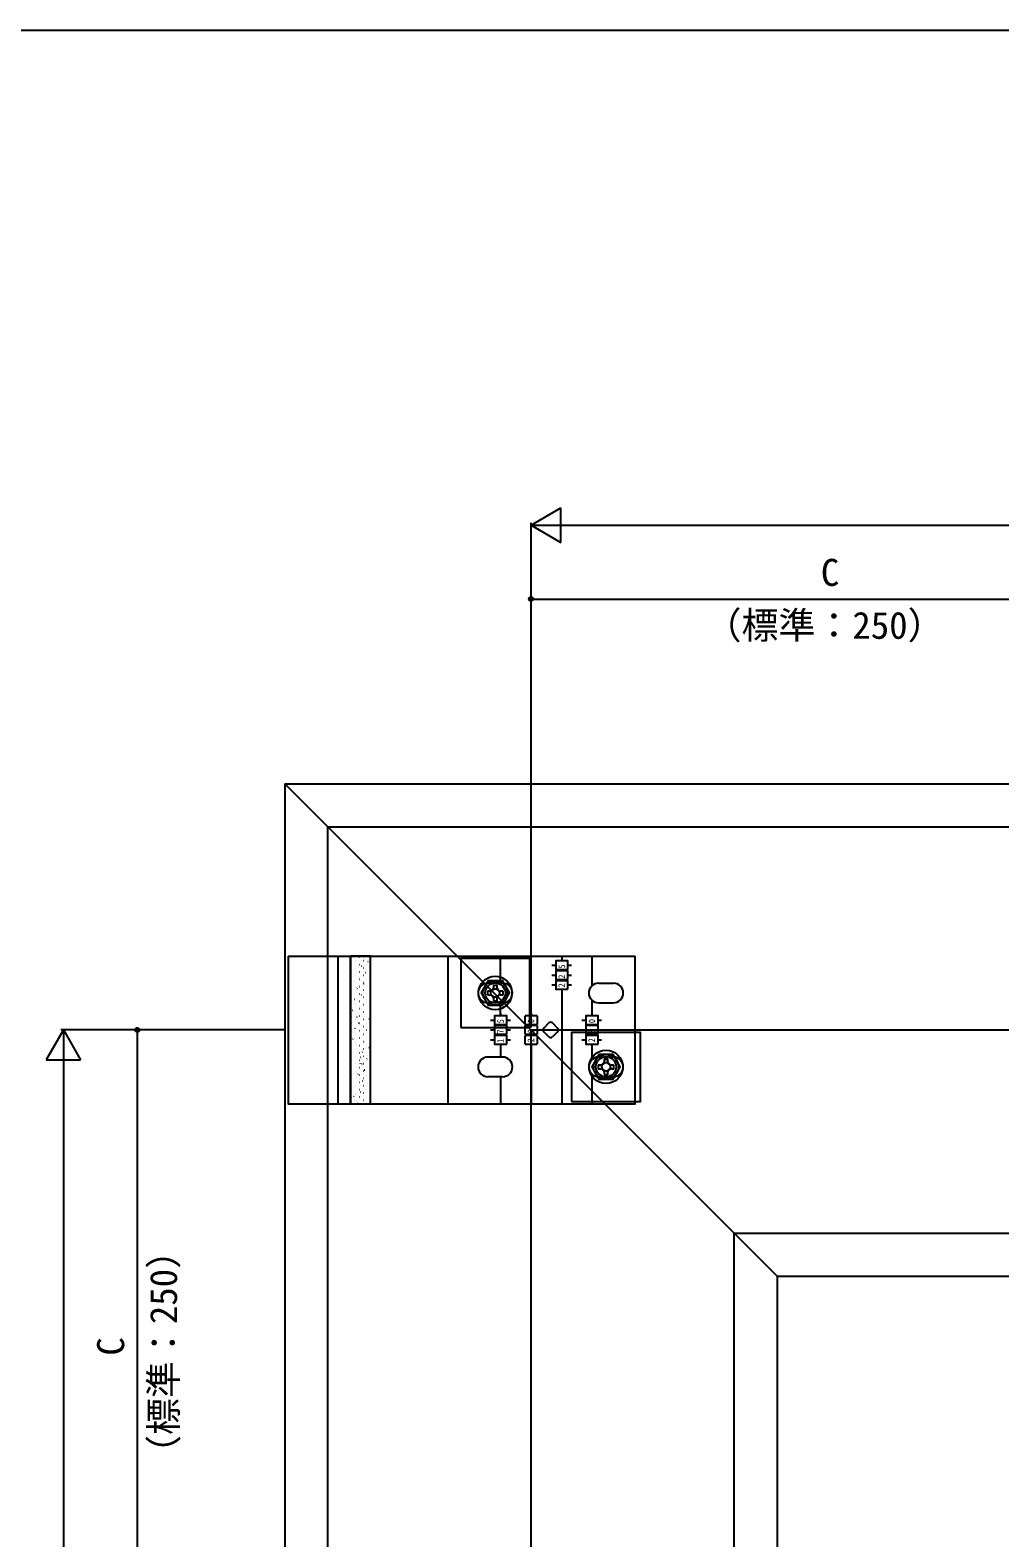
# Model space of a CAD drawing. Units: millimetres, scale not verified. Extents: x -875 to 875, y -1300 to 1292.
# Drawn here: x -370 to 24, y 638 to 1250 of the extents above; entities that cross this region are included whole.
import ezdxf
from ezdxf.enums import TextEntityAlignment as Align

# ---------------------------------------------------------------- set-up
doc = ezdxf.new("R2010")
doc.units = ezdxf.units.MM
doc.header["$LTSCALE"] = 8
for name, color, linetype in [('0-4_YKK_12', 2, 'Continuous'), ('0-5_YKK_13', 4, 'Continuous'), ('0-7_YKK_D', 6, 'Continuous'), ('0-8_YKK_ZWAK', 7, 'Continuous'), ('0-9_YSS_K', 3, 'Continuous')]:
    doc.layers.add(name, color=color, linetype=linetype)
doc.styles.add('ＭＳ ゴシック', font='')
doc.styles.get('ＭＳ ゴシック').set_extended_font_data('MS Gothic')

msp = doc.modelspace()

# ---------------------------------------------------------------- linework, layer by layer
at = {"layer": '0-4_YKK_12'}
for p, q in [((-266.227, 944.382), (-266.227, 99.382)), ((-266.227, 944.382), (143.925, 944.382)), ((-266.227, 944.382), (-66.227, 744.382)), ((-66.227, 744.382), (-66.227, 99.382)), ((-66.227, 744.382), (143.925, 744.382))]:
    msp.add_line(p, q, dxfattribs=at)
at = {"layer": '0-5_YKK_13'}
for p, q in [((-264.927, 874.382), (-123.927, 874.382)), ((-244.727, 874.382), (-244.727, 814.382)), ((-239.692, 874.382), (-239.692, 814.382)), ((-239.411, 814.382), (-239.411, 874.382)), ((-239.017, 873.867), (-239.067, 873.867)), ((-239.017, 870.877), (-239.067, 870.877)), ((-237.402, 872.492), (-237.452, 872.492)), ((-237.402, 869.502), (-237.452, 869.502)), ((-237.387, 872.295), (-237.396, 872.292)), ((-236.411, 869.8), (-236.42, 869.796)), ((-235.977, 873.867), (-236.027, 873.867)), ((-235.977, 870.877), (-236.027, 870.877)), ((-235.156, 870.316), (-235.24, 870.26)), ((-234.362, 872.492), (-234.412, 872.492)), ((-234.362, 869.502), (-234.412, 869.502)), ((-234.267, 873.4), (-234.276, 873.397)), ((-233.668, 870.771), (-233.677, 870.768)), ((-232.937, 873.867), (-232.987, 873.867)), ((-232.937, 870.877), (-232.987, 870.877)), ((-232.467, 872.096), (-232.55, 872.04)), ((-231.524, 874.371), (-231.533, 874.368)), ((-200.027, 874.382), (-200.027, 814.382)), ((-178.627, 863.382), (-178.627, 874.382)), ((-166.227, 850.132), (-166.227, 874.382)), ((-157.787, 870.632), (-156.227, 870.632)), ((-153.727, 874.382), (-153.727, 872.382)), ((-153.727, 873.417), (-153.727, 872.382)), ((-151.227, 870.632), (-149.752, 870.632)), ((-141.527, 874.382), (-141.527, 862.287)), ((-239.531, 868.695), (-239.541, 868.691)), ((-239.017, 867.887), (-239.067, 867.887)), ((-239.017, 864.897), (-239.067, 864.897)), ((-238.555, 866.199), (-238.565, 866.196)), ((-237.956, 863.571), (-237.966, 863.567)), ((-237.402, 866.512), (-237.452, 866.512)), ((-237.402, 863.522), (-237.452, 863.522)), ((-236.041, 865.812), (-236.124, 865.757)), ((-235.977, 867.887), (-236.027, 867.887)), ((-235.977, 864.897), (-236.027, 864.897)), ((-235.812, 867.171), (-235.822, 867.168)), ((-235.166, 864.559), (-235.176, 864.555)), ((-234.362, 866.512), (-234.412, 866.512)), ((-234.362, 863.522), (-234.412, 863.522)), ((-233.351, 867.592), (-233.435, 867.537)), ((-233.022, 868.159), (-233.031, 868.156)), ((-232.937, 867.887), (-232.987, 867.887)), ((-232.937, 864.897), (-232.987, 864.897)), ((-232.046, 865.664), (-232.055, 865.66)), ((-177.777, 863.382), (-183.777, 863.382)), ((-157.787, 866.632), (-156.227, 866.632)), ((-151.227, 866.632), (-149.752, 866.632)), ((-138.777, 863.382), (-132.777, 863.382)), ((-239.455, 857.358), (-239.464, 857.355)), ((-239.017, 861.907), (-239.067, 861.907)), ((-239.017, 858.917), (-239.067, 858.917)), ((-237.402, 860.532), (-237.452, 860.532)), ((-237.402, 857.542), (-237.452, 857.542)), ((-237.31, 860.958), (-237.32, 860.955)), ((-236.925, 861.309), (-237.009, 861.254)), ((-236.334, 858.463), (-236.344, 858.46)), ((-235.977, 861.907), (-236.027, 861.907)), ((-235.977, 858.917), (-236.027, 858.917)), ((-235.12, 858.586), (-235.204, 858.531)), ((-234.362, 860.532), (-234.412, 860.532)), ((-234.362, 857.542), (-234.412, 857.542)), ((-234.236, 863.089), (-234.319, 863.034)), ((-234.19, 862.063), (-234.2, 862.06)), ((-233.591, 859.434), (-233.601, 859.431)), ((-232.937, 861.907), (-232.987, 861.907)), ((-232.937, 858.917), (-232.987, 858.917)), ((-231.447, 863.035), (-231.457, 863.031)), ((-183.927, 860.132), (-183.927, 858.632)), ((-182.777, 860.132), (-183.927, 860.132)), ((-183.927, 858.632), (-182.777, 858.632)), ((-181.527, 862.532), (-181.527, 861.382)), ((-181.527, 862.532), (-180.027, 862.532)), ((-181.527, 857.382), (-181.527, 856.232)), ((-180.027, 861.382), (-180.027, 862.532)), ((-177.627, 860.132), (-178.777, 860.132)), ((-178.777, 858.632), (-177.627, 858.632)), ((-177.627, 858.632), (-177.627, 860.132)), ((-157.787, 862.632), (-156.227, 862.632)), ((-153.727, 860.929), (-153.727, 859.758)), ((-153.727, 860.882), (-153.727, 814.382)), ((-151.227, 862.632), (-149.752, 862.632)), ((-239.017, 855.927), (-239.067, 855.927)), ((-239.017, 852.937), (-239.067, 852.937)), ((-238.694, 852.303), (-238.777, 852.248)), ((-238.479, 854.863), (-238.488, 854.859)), ((-237.81, 856.806), (-237.893, 856.751)), ((-237.88, 852.234), (-237.889, 852.231)), ((-237.402, 854.552), (-237.452, 854.552)), ((-237.402, 851.562), (-237.452, 851.562)), ((-236.005, 854.083), (-236.088, 854.028)), ((-235.977, 855.927), (-236.027, 855.927)), ((-235.977, 852.937), (-236.027, 852.937)), ((-235.736, 855.834), (-235.745, 855.831)), ((-235.089, 853.222), (-235.099, 853.219)), ((-234.362, 854.552), (-234.412, 854.552)), ((-234.362, 851.562), (-234.412, 851.562)), ((-232.937, 855.927), (-232.987, 855.927)), ((-232.937, 852.937), (-232.987, 852.937)), ((-232.945, 856.822), (-232.955, 856.819)), ((-231.969, 854.327), (-231.979, 854.324)), ((-177.777, 855.382), (-183.777, 855.382)), ((-178.627, 850.132), (-178.627, 855.382)), ((-178.627, 851.167), (-178.627, 850.132)), ((-166.227, 851.167), (-166.227, 850.132)), ((-141.527, 856.478), (-141.527, 850.132)), ((-141.527, 852.132), (-141.527, 850.132)), ((-141.527, 851.167), (-141.527, 850.132)), ((-138.777, 855.382), (-132.777, 855.382)), ((-239.578, 847.8), (-239.662, 847.745)), ((-239.378, 846.021), (-239.387, 846.018)), ((-239.017, 849.947), (-239.067, 849.947)), ((-239.017, 846.957), (-239.067, 846.957)), ((-237.774, 845.076), (-237.857, 845.021)), ((-237.402, 848.572), (-237.452, 848.572)), ((-237.402, 845.582), (-237.452, 845.582)), ((-237.234, 849.622), (-237.243, 849.618)), ((-236.889, 849.58), (-236.973, 849.525)), ((-236.258, 847.126), (-236.267, 847.123)), ((-235.977, 849.947), (-236.027, 849.947)), ((-235.977, 846.957), (-236.027, 846.957)), ((-234.362, 848.572), (-234.412, 848.572)), ((-234.362, 845.582), (-234.412, 845.582)), ((-234.114, 850.727), (-234.123, 850.723)), ((-233.515, 848.098), (-233.524, 848.094)), ((-232.937, 849.947), (-232.987, 849.947)), ((-232.937, 846.957), (-232.987, 846.957)), ((-232.869, 845.486), (-232.878, 845.482)), ((-232.087, 848.841), (-232.17, 848.786)), ((-182.687, 848.382), (-181.127, 848.382)), ((-176.127, 848.382), (-174.652, 848.382)), ((-168.677, 846.632), (-168.677, 850.132)), ((-163.727, 850.132), (-168.677, 850.132)), ((-168.677, 846.632), (-163.727, 846.632)), ((-168.677, 842.632), (-168.677, 846.132)), ((-163.727, 846.132), (-168.677, 846.132)), ((-163.727, 850.132), (-163.727, 846.632)), ((-163.727, 846.132), (-163.727, 842.632)), ((-161.106, 845.089), (-158.984, 847.211)), ((-157.57, 847.211), (-155.449, 845.089)), ((-145.587, 848.382), (-144.027, 848.382)), ((-139.027, 848.382), (-137.552, 848.382)), ((-239.017, 843.967), (-239.067, 843.967)), ((-239.017, 840.977), (-239.067, 840.977)), ((-238.658, 840.573), (-238.741, 840.518)), ((-238.402, 843.526), (-238.411, 843.523)), ((-237.803, 840.897), (-237.812, 840.894)), ((-237.402, 842.592), (-237.452, 842.592)), ((-237.402, 839.602), (-237.452, 839.602)), ((-235.977, 843.967), (-236.027, 843.967)), ((-235.977, 840.977), (-236.027, 840.977)), ((-235.659, 844.498), (-235.668, 844.494)), ((-235.013, 841.885), (-235.022, 841.882)), ((-234.362, 842.592), (-234.412, 842.592)), ((-234.362, 839.602), (-234.412, 839.602)), ((-234.037, 839.39), (-234.046, 839.387)), ((-233.855, 839.834), (-233.939, 839.779)), ((-232.971, 844.338), (-233.054, 844.282)), ((-232.937, 843.967), (-232.987, 843.967)), ((-232.937, 840.977), (-232.987, 840.977)), ((-231.893, 842.99), (-231.902, 842.987)), ((-182.687, 844.382), (-181.127, 844.382)), ((-182.687, 840.382), (-181.127, 840.382)), ((-176.127, 844.382), (-174.652, 844.382)), ((-176.127, 840.382), (-174.652, 840.382)), ((-168.677, 842.632), (-163.727, 842.632)), ((-168.677, 838.632), (-168.677, 842.132)), ((-163.727, 842.132), (-168.677, 842.132)), ((-163.727, 842.132), (-163.727, 838.632)), ((-158.984, 841.554), (-161.106, 843.675)), ((-155.449, 843.675), (-157.57, 841.554)), ((-155.156, 844.382), (-123.927, 844.382)), ((-145.587, 844.382), (-144.027, 844.382)), ((-145.587, 840.382), (-144.027, 840.382)), ((-139.027, 844.382), (-137.552, 844.382)), ((-139.027, 840.382), (-137.552, 840.382)), ((-239.542, 836.07), (-239.626, 836.015)), ((-239.301, 834.685), (-239.311, 834.681)), ((-239.017, 837.987), (-239.067, 837.987)), ((-239.017, 834.997), (-239.067, 834.997)), ((-237.402, 836.612), (-237.452, 836.612)), ((-237.402, 833.622), (-237.452, 833.622)), ((-237.157, 838.285), (-237.166, 838.282)), ((-236.181, 835.79), (-236.191, 835.786)), ((-235.977, 837.987), (-236.027, 837.987)), ((-235.977, 834.997), (-236.027, 834.997)), ((-235.582, 833.161), (-235.592, 833.158)), ((-234.74, 835.331), (-234.823, 835.276)), ((-234.362, 836.612), (-234.412, 836.612)), ((-234.362, 833.622), (-234.412, 833.622)), ((-233.438, 836.761), (-233.447, 836.758)), ((-232.937, 837.987), (-232.987, 837.987)), ((-232.937, 834.997), (-232.987, 834.997)), ((-232.792, 834.149), (-232.801, 834.146)), ((-232.051, 837.111), (-232.134, 837.056)), ((-177.777, 833.382), (-183.777, 833.382)), ((-178.627, 838.632), (-178.627, 836.632)), ((-178.627, 838.632), (-178.627, 837.461)), ((-178.627, 838.632), (-178.627, 833.382)), ((-168.677, 838.632), (-163.727, 838.632)), ((-166.227, 836.632), (-166.227, 838.632)), ((-166.227, 838.632), (-166.227, 837.461)), ((-166.227, 838.632), (-166.227, 814.382)), ((-141.527, 838.632), (-141.527, 832.287)), ((-141.527, 838.632), (-141.527, 837.461)), ((-138.777, 833.382), (-132.777, 833.382)), ((-239.017, 832.007), (-239.067, 832.007)), ((-239.017, 829.017), (-239.067, 829.017)), ((-238.325, 832.189), (-238.335, 832.186)), ((-237.726, 829.561), (-237.736, 829.557)), ((-237.402, 830.632), (-237.452, 830.632)), ((-237.402, 827.642), (-237.452, 827.642)), ((-237.08, 826.948), (-237.09, 826.945)), ((-235.977, 832.007), (-236.027, 832.007)), ((-235.977, 829.017), (-236.027, 829.017)), ((-235.624, 830.828), (-235.708, 830.773)), ((-234.936, 830.549), (-234.946, 830.545)), ((-234.362, 830.632), (-234.412, 830.632)), ((-234.362, 827.642), (-234.412, 827.642)), ((-233.96, 828.053), (-233.97, 828.05)), ((-233.819, 828.105), (-233.903, 828.05)), ((-232.935, 832.608), (-233.018, 832.553)), ((-232.937, 832.007), (-232.987, 832.007)), ((-232.937, 829.017), (-232.987, 829.017)), ((-231.816, 831.654), (-231.825, 831.65)), ((-138.927, 830.132), (-138.927, 828.632)), ((-137.777, 830.132), (-138.927, 830.132)), ((-138.927, 828.632), (-137.777, 828.632)), ((-136.527, 832.532), (-136.527, 831.382)), ((-136.527, 832.532), (-135.027, 832.532)), ((-136.527, 827.382), (-136.527, 826.232)), ((-135.027, 831.382), (-135.027, 832.532)), ((-132.627, 830.132), (-133.777, 830.132)), ((-133.777, 828.632), (-132.627, 828.632)), ((-132.627, 828.632), (-132.627, 830.132)), ((-239.225, 823.348), (-239.234, 823.345)), ((-239.017, 826.027), (-239.067, 826.027)), ((-239.017, 823.037), (-239.067, 823.037)), ((-238.249, 820.853), (-238.258, 820.849)), ((-237.393, 821.822), (-237.477, 821.766)), ((-237.402, 824.652), (-237.452, 824.652)), ((-237.402, 821.662), (-237.452, 821.662)), ((-236.509, 826.325), (-236.592, 826.27)), ((-236.104, 824.453), (-236.114, 824.45)), ((-235.977, 826.027), (-236.027, 826.027)), ((-235.977, 823.037), (-236.027, 823.037)), ((-235.506, 821.824), (-235.515, 821.821)), ((-234.704, 823.602), (-234.787, 823.546)), ((-234.362, 824.652), (-234.412, 824.652)), ((-234.362, 821.662), (-234.412, 821.662)), ((-233.361, 825.424), (-233.371, 825.421)), ((-232.937, 826.027), (-232.987, 826.027)), ((-232.937, 823.037), (-232.987, 823.037)), ((-232.715, 822.812), (-232.725, 822.809)), ((-177.777, 825.382), (-183.777, 825.382)), ((-178.627, 825.382), (-178.627, 814.382)), ((-141.527, 826.478), (-141.527, 814.382)), ((-138.777, 825.382), (-132.777, 825.382)), ((-239.017, 820.047), (-239.067, 820.047)), ((-239.017, 817.057), (-239.067, 817.057)), ((-238.278, 817.318), (-238.361, 817.263)), ((-237.65, 818.224), (-237.659, 818.221)), ((-237.402, 818.672), (-237.452, 818.672)), ((-237.402, 815.682), (-237.452, 815.682)), ((-237.004, 815.612), (-237.013, 815.608)), ((-236.473, 814.595), (-236.556, 814.54)), ((-235.977, 820.047), (-236.027, 820.047)), ((-235.977, 817.057), (-236.027, 817.057)), ((-235.588, 819.098), (-235.672, 819.043)), ((-234.86, 819.212), (-234.869, 819.209)), ((-234.362, 818.672), (-234.412, 818.672)), ((-234.362, 815.682), (-234.412, 815.682)), ((-233.884, 816.717), (-233.893, 816.713)), ((-232.937, 820.047), (-232.987, 820.047)), ((-232.937, 817.057), (-232.987, 817.057)), ((-231.739, 820.317), (-231.749, 820.314))]:
    msp.add_line(p, q, dxfattribs=at)
for points in [[(-264.927, 874.382), (-264.927, 814.382), (-123.927, 814.382), (-123.927, 874.382)], [(-239.692, 814.382), (-231.446, 814.382), (-231.446, 874.382), (-239.446, 874.382)], [(-181.527, 856.232), (-180.027, 856.232), (-180.027, 857.382)], [(-136.527, 826.232), (-135.027, 826.232), (-135.027, 827.382)]]:
    msp.add_lwpolyline(points, dxfattribs=at)
for points in [[(-194.777, 845.382), (-166.777, 845.382), (-166.777, 873.382), (-194.777, 873.382)], [(-151.227, 868.882), (-151.227, 872.382), (-156.227, 872.382), (-156.227, 868.882)], [(-183.664, 864.382), (-186.551, 859.382), (-183.664, 854.382), (-177.89, 854.382), (-175.004, 859.382), (-177.89, 864.382)], [(-151.227, 864.882), (-151.227, 868.382), (-156.227, 868.382), (-156.227, 864.882)], [(-151.227, 860.882), (-151.227, 864.382), (-156.227, 864.382), (-156.227, 860.882)], [(-176.127, 846.632), (-176.127, 850.132), (-181.127, 850.132), (-181.127, 846.632)], [(-176.127, 842.632), (-176.127, 846.132), (-181.127, 846.132), (-181.127, 842.632)], [(-139.027, 846.632), (-139.027, 850.132), (-144.027, 850.132), (-144.027, 846.632)], [(-139.027, 842.632), (-139.027, 846.132), (-144.027, 846.132), (-144.027, 842.632)], [(-176.127, 838.632), (-176.127, 842.132), (-181.127, 842.132), (-181.127, 838.632)], [(-149.777, 815.382), (-121.777, 815.382), (-121.777, 843.382), (-149.777, 843.382)], [(-139.027, 838.632), (-139.027, 842.132), (-144.027, 842.132), (-144.027, 838.632)], [(-138.664, 834.382), (-141.551, 829.382), (-138.664, 824.382), (-132.89, 824.382), (-130.004, 829.382), (-132.89, 834.382)]]:
    msp.add_lwpolyline(points, close=True, dxfattribs=at)
for centre, radius in [((-180.777, 859.382), 6.8), ((-180.777, 859.382), 5), ((-180.777, 859.382), 4.1), ((-180.777, 859.382), 1.75), ((-135.777, 829.382), 6.8), ((-135.777, 829.382), 5), ((-135.777, 829.382), 4.1), ((-135.777, 829.382), 1.75)]:
    msp.add_circle(centre, radius, dxfattribs=at)
for centre, radius, start, end in [((-183.777, 859.382), 4, 90, 270), ((-177.777, 859.382), 4, 270, 90), ((-138.777, 859.382), 4, 90, 270), ((-132.777, 859.382), 4, 270, 90), ((-182.777, 861.382), 1.25, 270, 0), ((-182.777, 857.382), 1.25, 0, 90), ((-178.777, 861.382), 1.25, 180, 270), ((-178.777, 857.382), 1.25, 90, 180), ((-160.399, 844.382), 1, 135, 225), ((-158.277, 846.504), 1, 45, 135), ((-156.156, 844.382), 1, 315, 45), ((-158.277, 842.261), 1, 225, 315), ((-183.777, 829.382), 4, 90, 270), ((-177.777, 829.382), 4, 270, 90), ((-138.777, 829.382), 4, 90, 270), ((-132.777, 829.382), 4, 270, 90), ((-137.777, 831.382), 1.25, 270, 0), ((-137.777, 827.382), 1.25, 0, 90), ((-133.777, 831.382), 1.25, 180, 270), ((-133.777, 827.382), 1.25, 90, 180)]:
    msp.add_arc(centre, radius, start, end, dxfattribs=at)
at = {"layer": '0-7_YKK_D'}
for p, q in [((-166.227, 1049.382), (-154.103, 1056.382)), ((-154.103, 1042.382), (-154.103, 1056.382)), ((-166.227, 845.382), (-166.227, 1050.382)), ((-166.227, 1049.382), (-154.103, 1042.382)), ((-166.227, 1049.382), (-141.978, 1049.382)), ((-152.227, 1049.382), (825.001, 1049.382)), ((-166.227, 845.382), (-166.227, 1020.382)), ((-166.227, 1019.382), (83.773, 1019.382)), ((-356.227, 844.382), (-363.227, 832.258)), ((-265.927, 844.382), (-357.227, 844.382)), ((-356.227, 844.382), (-349.227, 832.258)), ((-356.227, 844.382), (-356.227, 820.134)), ((-265.927, 844.382), (-327.227, 844.382)), ((-326.227, 844.382), (-326.227, 594.382)), ((-363.227, 832.258), (-349.227, 832.258)), ((-356.227, 830.382), (-356.227, 103.382))]:
    msp.add_line(p, q, dxfattribs=at)
for centre in [(-166.227, 1019.382), (-326.227, 844.382)]:
    msp.add_circle(centre, 0.875, dxfattribs=at)
at = {"layer": '0-8_YKK_ZWAK'}
msp.add_line((-875, 1250.4), (875, 1250.4), dxfattribs=at)
at = {"layer": '0-9_YSS_K'}
for p, q in [((-248.727, 84.382), (-248.727, 926.882)), ((-248.727, 926.882), (825.001, 926.882)), ((-166.227, -48.618), (-166.227, 844.382)), ((-166.227, 844.382), (828.001, 844.382)), ((-83.727, 89.382), (-83.727, 761.882)), ((-83.727, 761.882), (825.001, 761.882))]:
    msp.add_line(p, q, dxfattribs=at)

# ---------------------------------------------------------------- texts
at = {"layer": '0-5_YKK_13', "style": 'ＭＳ ゴシック', "width": 0.9}
for s, p in [('5', (-151.587, 869.339)), ('2', (-151.606, 865.203)), ('2', (-151.645, 861.627)), ('5', (-176.487, 847.089)), ('0', (-164.087, 847.164)), ('0', (-139.387, 847.164)), ('1', (-176.545, 839.114)), ('7', (-176.506, 842.878)), ('2', (-164.145, 839.377)), ('0', (-164.106, 843.028)), ('2', (-139.445, 839.377)), ('5', (-139.406, 842.953))]:
    msp.add_text(s, height=2.711, rotation=90, dxfattribs=at).set_placement(p, align=Align.BOTTOM_LEFT)
at = {"layer": '0-7_YKK_D', "style": 'ＭＳ ゴシック'}
for s, p in [('C', (-48.514, 1021.382)), ('（標準：250）', (-95.73, 999.911))]:
    msp.add_text(s, height=11, dxfattribs=at).set_placement(p, align=Align.BOTTOM_LEFT)
for s, p in [('（標準：250）', (-306.756, 664.88)), ('C', (-328.227, 712.095))]:
    msp.add_text(s, height=11, rotation=90, dxfattribs=at).set_placement(p, align=Align.BOTTOM_LEFT)

doc.saveas('drawing.dxf')
